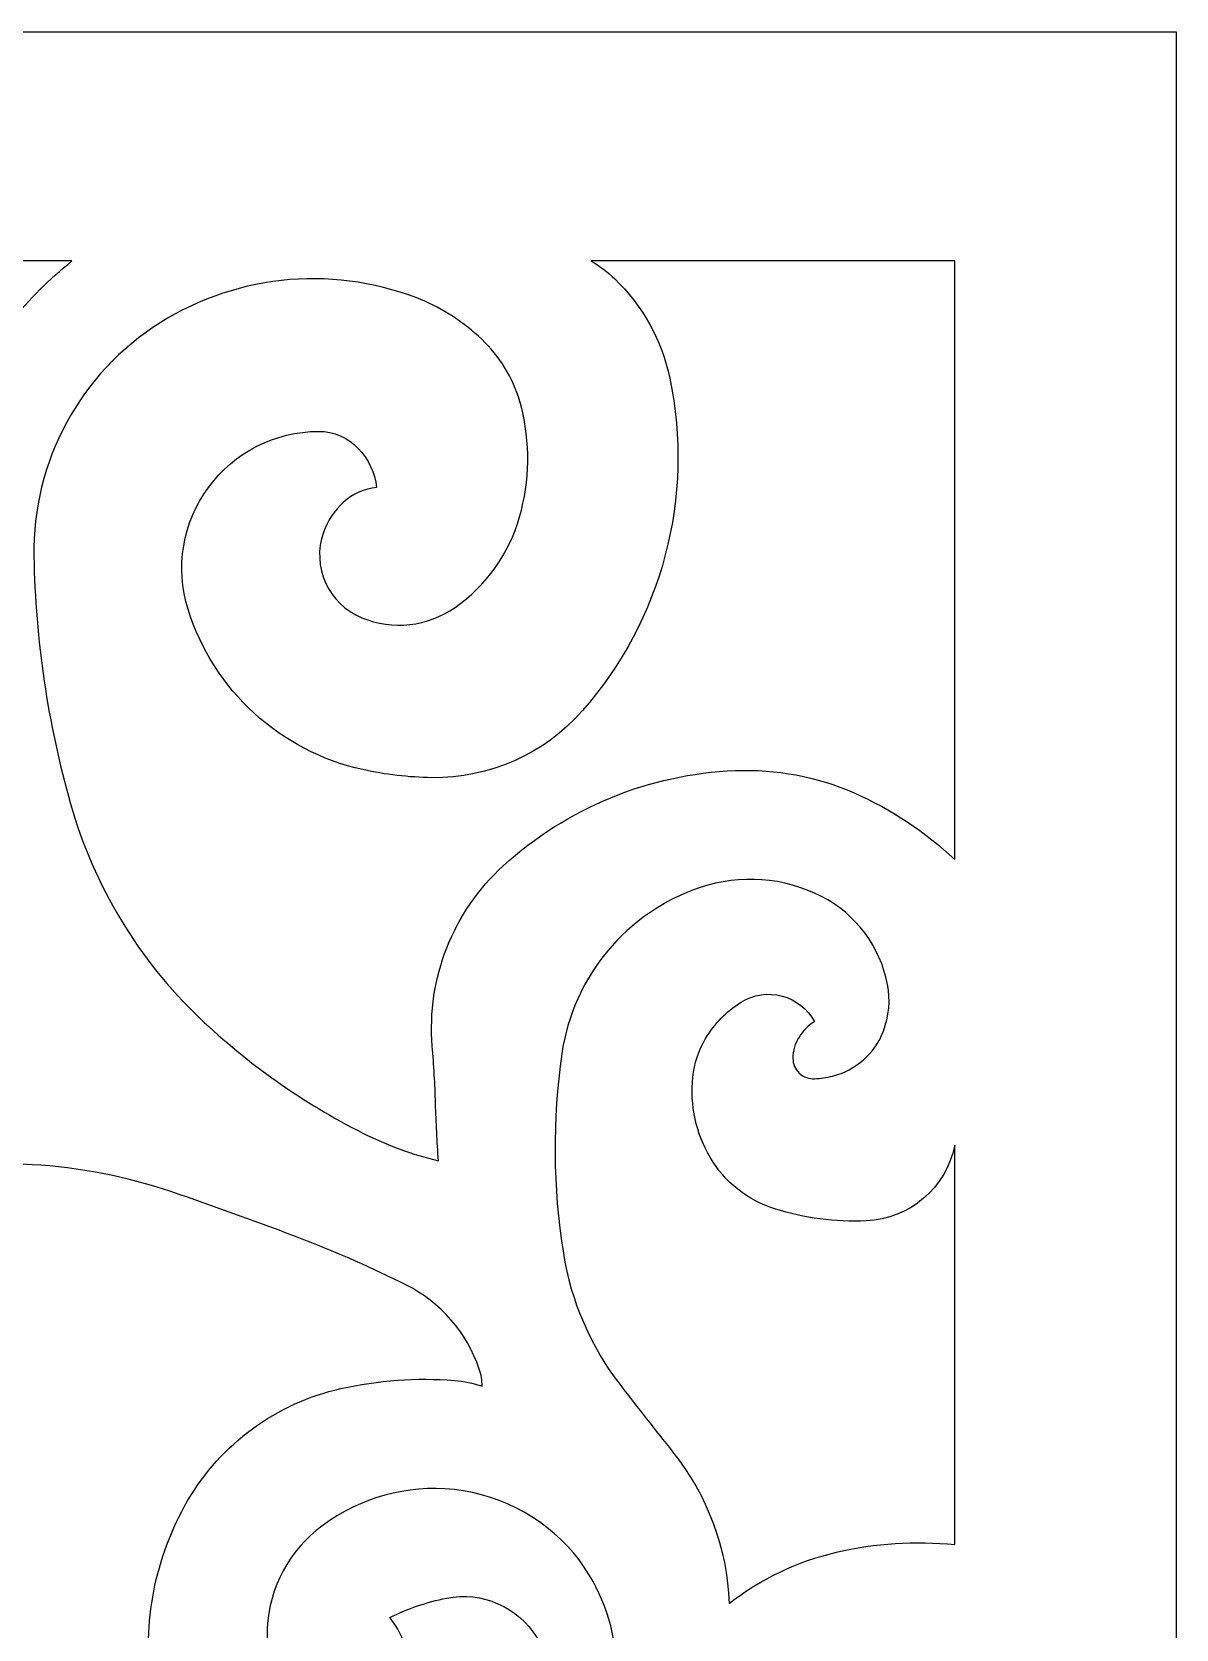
# Model space of a CAD drawing. Header units: centimetres. Extents: x -9.4 to 9.6, y -13.7 to 13.2.
# Drawn here: x -4.67 to -0.35, y 7.17 to 13.2 of the extents above; entities that cross this region are included whole.
import ezdxf

# ---------------------------------------------------------------- set-up
doc = ezdxf.new("R2010")
doc.units = ezdxf.units.CM
doc.header["$MEASUREMENT"] = 0

msp = doc.modelspace()

# ---------------------------------------------------------------- linework, layer by layer
at = {"color": 177}
for points, knots in [([(-0.34915, 13.19703), (-0.34915, 13.19703), (-9.42645, 13.19703), (-9.42645, 13.19703), (-9.42645, 13.19703), (-9.42645, 13.19703), (-9.42645, -13.70988), (-9.42645, -13.70988), (-9.42645, -13.70988), (-9.42645, -13.70988), (-0.34915, -13.70988), (-0.34915, -13.70988), (-0.34915, -13.70988), (-0.34915, -13.70988), (-0.34915, 13.19703), (-0.34915, 13.19703)], [0, 0, 0, 0, 0.2, 0.2, 0.2, 0.2, 0.4, 0.4, 0.4, 0.4, 0.6, 0.6, 0.6, 0.6, 1, 1, 1, 1]), ([(-5.14914, 12.33272), (-5.14914, 12.33272), (-4.51442, 12.33272), (-4.51442, 12.33272), (-4.51442, 12.33272), (-4.68317, 12.19657), (-4.82221, 12.02718), (-4.92266, 11.83503), (-4.92266, 11.83503), (-5.02271, 11.64378), (-5.0931, 11.43856), (-5.13146, 11.2262), (-5.13146, 11.2262), (-5.15694, 11.27323), (-5.17774, 11.32267), (-5.1938, 11.37373), (-5.1938, 11.37373), (-5.23954, 11.52012), (-5.26701, 11.67173), (-5.27566, 11.82487), (-5.27566, 11.82487), (-5.28318, 11.95883), (-5.26215, 12.09279), (-5.21396, 12.21791), (-5.21396, 12.21791), (-5.19817, 12.25923), (-5.17639, 12.29795), (-5.14914, 12.33272)], [0, 0, 0, 0, 0.125, 0.125, 0.125, 0.125, 0.25, 0.25, 0.25, 0.25, 0.375, 0.375, 0.375, 0.375, 0.5, 0.5, 0.5, 0.5, 0.625, 0.625, 0.625, 0.625, 0.75, 0.75, 0.75, 0.75, 1, 1, 1, 1]), ([(-1.18363, 10.07343), (-1.29497, 10.17863), (-1.42351, 10.26369), (-1.56373, 10.3251), (-1.56373, 10.3251), (-1.70474, 10.38679), (-1.85776, 10.41562), (-2.01151, 10.40957), (-2.01151, 10.40957), (-2.33685, 10.3966), (-2.64689, 10.26927), (-2.8874, 10.04983), (-2.8874, 10.04983), (-3.07713, 9.87678), (-3.17601, 9.62572), (-3.15486, 9.36963), (-3.15486, 9.36963), (-3.14893, 9.29758), (-3.14477, 9.22537), (-3.14267, 9.15316), (-3.14267, 9.15316), (-3.14028, 9.08105), (-3.13684, 9.00884), (-3.13205, 8.93666), (-3.13205, 8.93666), (-3.23056, 8.96046), (-3.32607, 8.99563), (-3.41647, 9.04121), (-3.41647, 9.04121), (-3.64193, 9.15477), (-3.84953, 9.3011), (-4.03215, 9.47534), (-4.03215, 9.47534), (-4.26404, 9.69635), (-4.43242, 9.9758), (-4.51955, 10.28398), (-4.51955, 10.28398), (-4.60566, 10.58812), (-4.6521, 10.90216), (-4.65781, 11.21809), (-4.65781, 11.21809), (-4.6643, 11.5749), (-4.48342, 11.90926), (-4.18158, 12.09938), (-4.18158, 12.09938), (-3.88205, 12.2878), (-3.50906, 12.31796), (-3.18316, 12.18058), (-3.18316, 12.18058), (-3.09841, 12.14333), (-3.02129, 12.0906), (-2.95615, 12.02508), (-2.95615, 12.02508), (-2.89028, 11.95883), (-2.84317, 11.87619), (-2.82006, 11.78579), (-2.82006, 11.78579), (-2.78471, 11.64795), (-2.78671, 11.50321), (-2.82567, 11.36647), (-2.82567, 11.36647), (-2.86519, 11.22805), (-2.95104, 11.10737), (-3.06896, 11.02486), (-3.06896, 11.02486), (-3.17187, 10.95286), (-3.30445, 10.93819), (-3.42053, 10.98603), (-3.42053, 10.98603), (-3.54682, 11.03781), (-3.61048, 11.17962), (-3.56579, 11.3085), (-3.56579, 11.3085), (-3.55003, 11.35192), (-3.5239, 11.39102), (-3.48964, 11.42195), (-3.48964, 11.42195), (-3.45518, 11.45337), (-3.41147, 11.47289), (-3.36504, 11.47789), (-3.36504, 11.47789), (-3.37152, 11.53329), (-3.39564, 11.58503), (-3.43392, 11.62545), (-3.43392, 11.62545), (-3.47291, 11.66649), (-3.52695, 11.68975), (-3.58356, 11.68964), (-3.58356, 11.68964), (-3.74808, 11.68917), (-3.90249, 11.61057), (-3.99965, 11.47772), (-3.99965, 11.47772), (-4.09676, 11.34524), (-4.1254, 11.17537), (-4.0763, 11.01839), (-4.0763, 11.01839), (-3.98081, 10.71298), (-3.72948, 10.482), (-3.41696, 10.41293), (-3.41696, 10.41293), (-3.33141, 10.39394), (-3.24417, 10.38376), (-3.15653, 10.38263), (-3.15653, 10.38263), (-2.93975, 10.37971), (-2.73265, 10.47169), (-2.58951, 10.63436), (-2.58951, 10.63436), (-2.28755, 10.97772), (-2.16515, 11.44286), (-2.25907, 11.89036), (-2.25907, 11.89036), (-2.28915, 12.03322), (-2.36126, 12.16374), (-2.46636, 12.26506), (-2.46636, 12.26506), (-2.49335, 12.29107), (-2.52337, 12.31373), (-2.5557, 12.33272), (-2.5557, 12.33272), (-2.5557, 12.33272), (-1.18363, 12.33272), (-1.18363, 12.33272), (-1.18363, 12.33272), (-1.18363, 12.33272), (-1.18363, 10.07343), (-1.18363, 10.07343)], [0, 0, 0, 0, 0.030303, 0.030303, 0.030303, 0.030303, 0.0606061, 0.0606061, 0.0606061, 0.0606061, 0.0909091, 0.0909091, 0.0909091, 0.0909091, 0.1212121, 0.1212121, 0.1212121, 0.1212121, 0.1515152, 0.1515152, 0.1515152, 0.1515152, 0.1818182, 0.1818182, 0.1818182, 0.1818182, 0.2121212, 0.2121212, 0.2121212, 0.2121212, 0.2424242, 0.2424242, 0.2424242, 0.2424242, 0.2727273, 0.2727273, 0.2727273, 0.2727273, 0.3030303, 0.3030303, 0.3030303, 0.3030303, 0.3333333, 0.3333333, 0.3333333, 0.3333333, 0.3636364, 0.3636364, 0.3636364, 0.3636364, 0.3939394, 0.3939394, 0.3939394, 0.3939394, 0.4242424, 0.4242424, 0.4242424, 0.4242424, 0.4545455, 0.4545455, 0.4545455, 0.4545455, 0.4848485, 0.4848485, 0.4848485, 0.4848485, 0.5151515, 0.5151515, 0.5151515, 0.5151515, 0.5454545, 0.5454545, 0.5454545, 0.5454545, 0.5757576, 0.5757576, 0.5757576, 0.5757576, 0.6060606, 0.6060606, 0.6060606, 0.6060606, 0.6363636, 0.6363636, 0.6363636, 0.6363636, 0.6666667, 0.6666667, 0.6666667, 0.6666667, 0.6969697, 0.6969697, 0.6969697, 0.6969697, 0.7272727, 0.7272727, 0.7272727, 0.7272727, 0.7575758, 0.7575758, 0.7575758, 0.7575758, 0.7878788, 0.7878788, 0.7878788, 0.7878788, 0.8181818, 0.8181818, 0.8181818, 0.8181818, 0.8484848, 0.8484848, 0.8484848, 0.8484848, 0.8787879, 0.8787879, 0.8787879, 0.8787879, 0.9090909, 0.9090909, 0.9090909, 0.9090909, 0.9393939, 0.9393939, 0.9393939, 0.9393939, 1, 1, 1, 1]), ([(-1.18363, 8.99534), (-1.18363, 8.99534), (-1.18363, 7.48842), (-1.18363, 7.48842), (-1.18363, 7.48842), (-1.33328, 7.50346), (-1.48423, 7.49364), (-1.63043, 7.45943), (-1.63043, 7.45943), (-1.77755, 7.425), (-1.91534, 7.35921), (-2.03458, 7.26638), (-2.03458, 7.26638), (-2.04294, 7.47516), (-2.11769, 7.67564), (-2.24812, 7.83888), (-2.24812, 7.83888), (-2.31415, 7.92149), (-2.37938, 8.00446), (-2.44408, 8.0881), (-2.44408, 8.0881), (-2.55707, 8.23404), (-2.63165, 8.40608), (-2.66052, 8.58846), (-2.66052, 8.58846), (-2.70024, 8.83728), (-2.70219, 9.09091), (-2.66631, 9.34041), (-2.66631, 9.34041), (-2.62448, 9.63126), (-2.4223, 9.87396), (-2.14383, 9.9681), (-2.14383, 9.9681), (-1.99308, 10.01894), (-1.82803, 10.00673), (-1.68618, 9.93424), (-1.68618, 9.93424), (-1.55678, 9.86793), (-1.46488, 9.74553), (-1.4377, 9.60266), (-1.4377, 9.60266), (-1.42635, 9.54332), (-1.43177, 9.48196), (-1.45313, 9.42535), (-1.45313, 9.42535), (-1.48577, 9.34134), (-1.55736, 9.27839), (-1.6448, 9.2565), (-1.6448, 9.2565), (-1.66715, 9.25096), (-1.68992, 9.24759), (-1.71287, 9.24623), (-1.71287, 9.24623), (-1.73399, 9.24524), (-1.75479, 9.25288), (-1.77029, 9.26752), (-1.77029, 9.26752), (-1.78567, 9.28212), (-1.79452, 9.30258), (-1.79456, 9.32375), (-1.79456, 9.32375), (-1.79461, 9.35189), (-1.78662, 9.37952), (-1.77148, 9.40325), (-1.77148, 9.40325), (-1.75655, 9.42681), (-1.73675, 9.44682), (-1.71329, 9.46196), (-1.71329, 9.46196), (-1.73889, 9.50966), (-1.7831, 9.54475), (-1.83536, 9.55859), (-1.83536, 9.55859), (-1.88782, 9.57254), (-1.94336, 9.56435), (-1.9893, 9.53557), (-1.9893, 9.53557), (-2.04447, 9.50116), (-2.09069, 9.45383), (-2.12391, 9.39802), (-2.12391, 9.39802), (-2.15035, 9.3536), (-2.16676, 9.304), (-2.17213, 9.25255), (-2.17213, 9.25255), (-2.1832, 9.14671), (-2.16006, 9.04024), (-2.10598, 8.94852), (-2.10598, 8.94852), (-2.05157, 8.85606), (-1.96476, 8.7871), (-1.86234, 8.75485), (-1.86234, 8.75485), (-1.75113, 8.71997), (-1.63463, 8.70467), (-1.51818, 8.70975), (-1.51818, 8.70975), (-1.35427, 8.71709), (-1.21646, 8.83469), (-1.18363, 8.99538), (-1.18363, 8.99538), (-1.18363, 8.99538), (-1.18363, 8.99534), (-1.18363, 8.99534)], [0, 0, 0, 0, 0.037037, 0.037037, 0.037037, 0.037037, 0.0740741, 0.0740741, 0.0740741, 0.0740741, 0.1111111, 0.1111111, 0.1111111, 0.1111111, 0.1481481, 0.1481481, 0.1481481, 0.1481481, 0.1851852, 0.1851852, 0.1851852, 0.1851852, 0.2222222, 0.2222222, 0.2222222, 0.2222222, 0.2592593, 0.2592593, 0.2592593, 0.2592593, 0.2962963, 0.2962963, 0.2962963, 0.2962963, 0.3333333, 0.3333333, 0.3333333, 0.3333333, 0.3703704, 0.3703704, 0.3703704, 0.3703704, 0.4074074, 0.4074074, 0.4074074, 0.4074074, 0.4444444, 0.4444444, 0.4444444, 0.4444444, 0.4814815, 0.4814815, 0.4814815, 0.4814815, 0.5185185, 0.5185185, 0.5185185, 0.5185185, 0.5555556, 0.5555556, 0.5555556, 0.5555556, 0.5925926, 0.5925926, 0.5925926, 0.5925926, 0.6296296, 0.6296296, 0.6296296, 0.6296296, 0.6666667, 0.6666667, 0.6666667, 0.6666667, 0.7037037, 0.7037037, 0.7037037, 0.7037037, 0.7407407, 0.7407407, 0.7407407, 0.7407407, 0.7777778, 0.7777778, 0.7777778, 0.7777778, 0.8148148, 0.8148148, 0.8148148, 0.8148148, 0.8518519, 0.8518519, 0.8518519, 0.8518519, 0.8888889, 0.8888889, 0.8888889, 0.8888889, 0.9259259, 0.9259259, 0.9259259, 0.9259259, 1, 1, 1, 1]), ([(-8.59185, 0.90848), (-8.59185, 0.90848), (-8.59185, 4.66464), (-8.59185, 4.66464), (-8.59185, 4.66464), (-8.3983, 4.68822), (-8.2073, 4.72998), (-8.02159, 4.78933), (-8.02159, 4.78933), (-7.83611, 4.84892), (-7.65463, 4.92024), (-7.47827, 5.00316), (-7.47827, 5.00316), (-7.26973, 5.10103), (-7.07729, 5.2301), (-6.90752, 5.38584), (-6.90752, 5.38584), (-6.73843, 5.54092), (-6.58179, 5.70919), (-6.43918, 5.88897), (-6.43918, 5.88897), (-6.32546, 6.03244), (-6.25963, 6.20798), (-6.25108, 6.3909), (-6.25108, 6.3909), (-6.24667, 6.4861), (-6.24193, 6.58131), (-6.23682, 6.67646), (-6.23682, 6.67646), (-6.23378, 6.73293), (-6.22666, 6.78924), (-6.21542, 6.84488), (-6.21542, 6.84488), (-6.20309, 6.90508), (-6.18525, 6.96418), (-6.16213, 7.02113), (-6.16213, 7.02113), (-6.09475, 6.91479), (-6.00839, 6.82169), (-5.90725, 6.7463), (-5.90725, 6.7463), (-5.65581, 6.55912), (-5.31034, 6.56399), (-5.0645, 6.75857), (-5.0645, 6.75857), (-4.99046, 6.81719), (-4.931, 6.89194), (-4.89066, 6.97723), (-4.89066, 6.97723), (-4.80442, 7.15999), (-4.80393, 7.37132), (-4.88965, 7.55427), (-4.88965, 7.55427), (-4.94289, 7.66799), (-5.03987, 7.75511), (-5.15851, 7.79605), (-5.15851, 7.79605), (-5.21853, 7.81666), (-5.28136, 7.82783), (-5.34476, 7.82912), (-5.34476, 7.82912), (-5.36964, 7.82246), (-5.39186, 7.80853), (-5.40846, 7.78896), (-5.40846, 7.78896), (-5.42727, 7.76683), (-5.42579, 7.73398), (-5.4048, 7.71375), (-5.4048, 7.71375), (-5.36466, 7.67498), (-5.32754, 7.63325), (-5.29372, 7.58898), (-5.29372, 7.58898), (-5.23379, 7.51039), (-5.22026, 7.40559), (-5.25827, 7.31432), (-5.25827, 7.31432), (-5.2905, 7.23972), (-5.34677, 7.17798), (-5.41829, 7.13937), (-5.41829, 7.13937), (-5.49103, 7.09975), (-5.57743, 7.0939), (-5.65477, 7.12307), (-5.65477, 7.12307), (-5.76538, 7.16502), (-5.85782, 7.24444), (-5.91555, 7.34768), (-5.91555, 7.34768), (-6.03544, 7.5622), (-6.04249, 7.82207), (-5.93488, 8.04297), (-5.93488, 8.04297), (-5.78708, 8.34607), (-5.55427, 8.5999), (-5.26514, 8.7735), (-5.26514, 8.7735), (-5.08449, 8.88203), (-4.87527, 8.93371), (-4.66491, 8.92203), (-4.66491, 8.92203), (-4.48644, 8.91208), (-4.31029, 8.87785), (-4.14118, 8.82047), (-4.14118, 8.82047), (-3.97283, 8.76334), (-3.8055, 8.70266), (-3.63964, 8.63866), (-3.63964, 8.63866), (-3.50854, 8.58796), (-3.37994, 8.53124), (-3.25426, 8.46823), (-3.25426, 8.46823), (-3.12383, 8.403), (-3.02441, 8.28874), (-2.9776, 8.15055), (-2.9776, 8.15055), (-2.97065, 8.12975), (-2.9669, 8.10787), (-2.96676, 8.08581), (-2.96676, 8.08581), (-3.00043, 8.09766), (-3.03561, 8.10507), (-3.07126, 8.10787), (-3.07126, 8.10787), (-3.21485, 8.11901), (-3.35942, 8.10856), (-3.5, 8.07692), (-3.5, 8.07692), (-3.74338, 8.02227), (-3.95267, 7.86863), (-4.07784, 7.65296), (-4.07784, 7.65296), (-4.20125, 7.44045), (-4.2494, 7.19267), (-4.21475, 6.94948), (-4.21475, 6.94948), (-4.17523, 6.67249), (-4.00916, 6.43002), (-3.76515, 6.29319), (-3.76515, 6.29319), (-3.66694, 6.23806), (-3.5579, 6.20554), (-3.44558, 6.19762), (-3.44558, 6.19762), (-3.28882, 6.18872), (-3.13348, 6.23139), (-3.00321, 6.31916), (-3.00321, 6.31916), (-2.89673, 6.39088), (-2.80923, 6.48705), (-2.74773, 6.59965), (-2.74773, 6.59965), (-2.65607, 6.76799), (-2.6605, 6.97207), (-2.75981, 7.13601), (-2.75981, 7.13601), (-2.83079, 7.25332), (-2.96746, 7.31337), (-3.1018, 7.28624), (-3.1018, 7.28624), (-3.17601, 7.27125), (-3.24779, 7.24651), (-3.3155, 7.21279), (-3.3155, 7.21279), (-3.30233, 7.19723), (-3.29089, 7.18021), (-3.28142, 7.1621), (-3.28142, 7.1621), (-3.23168, 7.06718), (-3.19288, 6.96685), (-3.16604, 6.86312), (-3.16604, 6.86312), (-3.14756, 6.79252), (-3.18435, 6.71883), (-3.25203, 6.69098), (-3.25203, 6.69098), (-3.36751, 6.64337), (-3.50016, 6.66514), (-3.59438, 6.74736), (-3.59438, 6.74736), (-3.70943, 6.84755), (-3.77615, 6.99218), (-3.77783, 7.1448), (-3.77783, 7.1448), (-3.77944, 7.29828), (-3.71124, 7.44429), (-3.59244, 7.54136), (-3.59244, 7.54136), (-3.45622, 7.65263), (-3.28289, 7.7088), (-3.10723, 7.69864), (-3.10723, 7.69864), (-2.9189, 7.68762), (-2.74326, 7.59969), (-2.62142, 7.45572), (-2.62142, 7.45572), (-2.53284, 7.34869), (-2.47804, 7.21779), (-2.46369, 7.07961), (-2.46369, 7.07961), (-2.44588, 6.90774), (-2.44067, 6.73477), (-2.44788, 6.56206), (-2.44788, 6.56206), (-2.45745, 6.33179), (-2.47752, 6.10211), (-2.50777, 5.87361), (-2.50777, 5.87361), (-2.55845, 5.48985), (-2.67878, 5.1183), (-2.86269, 4.77764), (-2.86269, 4.77764), (-3.21528, 5.37739), (-3.77765, 5.82473), (-4.44141, 6.03311), (-4.44141, 6.03311), (-4.64618, 6.09734), (-4.85894, 6.13181), (-5.07349, 6.13539), (-5.07349, 6.13539), (-5.3442, 6.13992), (-5.61041, 6.06716), (-5.84105, 5.92534), (-5.84105, 5.92534), (-6.21224, 5.69719), (-6.53187, 5.39467), (-6.78016, 5.03679), (-6.78016, 5.03679), (-7.07043, 4.61842), (-7.2193, 4.11854), (-7.20504, 3.60952), (-7.20504, 3.60952), (-7.18904, 3.03984), (-7.042, 2.4819), (-6.77513, 1.97837), (-6.77513, 1.97837), (-7.14067, 1.97367), (-7.49427, 1.84912), (-7.7819, 1.62375), (-7.7819, 1.62375), (-7.97505, 1.47228), (-8.16259, 1.31409), (-8.34434, 1.14928), (-8.34434, 1.14928), (-8.3869, 1.11058), (-8.42931, 1.0715), (-8.47128, 1.03216), (-8.47128, 1.03216), (-8.51336, 0.99284), (-8.55355, 0.95156), (-8.59185, 0.90848)], [0, 0, 0, 0, 0.015625, 0.015625, 0.015625, 0.015625, 0.03125, 0.03125, 0.03125, 0.03125, 0.046875, 0.046875, 0.046875, 0.046875, 0.0625, 0.0625, 0.0625, 0.0625, 0.078125, 0.078125, 0.078125, 0.078125, 0.09375, 0.09375, 0.09375, 0.09375, 0.109375, 0.109375, 0.109375, 0.109375, 0.125, 0.125, 0.125, 0.125, 0.140625, 0.140625, 0.140625, 0.140625, 0.15625, 0.15625, 0.15625, 0.15625, 0.171875, 0.171875, 0.171875, 0.171875, 0.1875, 0.1875, 0.1875, 0.1875, 0.203125, 0.203125, 0.203125, 0.203125, 0.21875, 0.21875, 0.21875, 0.21875, 0.234375, 0.234375, 0.234375, 0.234375, 0.25, 0.25, 0.25, 0.25, 0.265625, 0.265625, 0.265625, 0.265625, 0.28125, 0.28125, 0.28125, 0.28125, 0.296875, 0.296875, 0.296875, 0.296875, 0.3125, 0.3125, 0.3125, 0.3125, 0.328125, 0.328125, 0.328125, 0.328125, 0.34375, 0.34375, 0.34375, 0.34375, 0.359375, 0.359375, 0.359375, 0.359375, 0.375, 0.375, 0.375, 0.375, 0.390625, 0.390625, 0.390625, 0.390625, 0.40625, 0.40625, 0.40625, 0.40625, 0.421875, 0.421875, 0.421875, 0.421875, 0.4375, 0.4375, 0.4375, 0.4375, 0.453125, 0.453125, 0.453125, 0.453125, 0.46875, 0.46875, 0.46875, 0.46875, 0.484375, 0.484375, 0.484375, 0.484375, 0.5, 0.5, 0.5, 0.5, 0.515625, 0.515625, 0.515625, 0.515625, 0.53125, 0.53125, 0.53125, 0.53125, 0.546875, 0.546875, 0.546875, 0.546875, 0.5625, 0.5625, 0.5625, 0.5625, 0.578125, 0.578125, 0.578125, 0.578125, 0.59375, 0.59375, 0.59375, 0.59375, 0.609375, 0.609375, 0.609375, 0.609375, 0.625, 0.625, 0.625, 0.625, 0.640625, 0.640625, 0.640625, 0.640625, 0.65625, 0.65625, 0.65625, 0.65625, 0.671875, 0.671875, 0.671875, 0.671875, 0.6875, 0.6875, 0.6875, 0.6875, 0.703125, 0.703125, 0.703125, 0.703125, 0.71875, 0.71875, 0.71875, 0.71875, 0.734375, 0.734375, 0.734375, 0.734375, 0.75, 0.75, 0.75, 0.75, 0.765625, 0.765625, 0.765625, 0.765625, 0.78125, 0.78125, 0.78125, 0.78125, 0.796875, 0.796875, 0.796875, 0.796875, 0.8125, 0.8125, 0.8125, 0.8125, 0.828125, 0.828125, 0.828125, 0.828125, 0.84375, 0.84375, 0.84375, 0.84375, 0.859375, 0.859375, 0.859375, 0.859375, 0.875, 0.875, 0.875, 0.875, 0.890625, 0.890625, 0.890625, 0.890625, 0.90625, 0.90625, 0.90625, 0.90625, 0.921875, 0.921875, 0.921875, 0.921875, 0.9375, 0.9375, 0.9375, 0.9375, 0.953125, 0.953125, 0.953125, 0.953125, 0.96875, 0.96875, 0.96875, 0.96875, 1, 1, 1, 1])]:
    msp.add_open_spline(points, degree=3, knots=knots, dxfattribs=at)
at = {"lineweight": 9}
for points, knots in [([(-0.34915, 13.19703), (-0.34915, 13.19703), (-9.42645, 13.19703), (-9.42645, 13.19703), (-9.42645, 13.19703), (-9.42645, 13.19703), (-9.42645, -13.70988), (-9.42645, -13.70988), (-9.42645, -13.70988), (-9.42645, -13.70988), (-0.34915, -13.70988), (-0.34915, -13.70988), (-0.34915, -13.70988), (-0.34915, -13.70988), (-0.34915, 13.19703), (-0.34915, 13.19703)], [0, 0, 0, 0, 0.2, 0.2, 0.2, 0.2, 0.4, 0.4, 0.4, 0.4, 0.6, 0.6, 0.6, 0.6, 1, 1, 1, 1]), ([(-5.14914, 12.33272), (-5.14914, 12.33272), (-4.51442, 12.33272), (-4.51442, 12.33272), (-4.51442, 12.33272), (-4.68317, 12.19657), (-4.82221, 12.02718), (-4.92266, 11.83503), (-4.92266, 11.83503), (-5.02271, 11.64378), (-5.0931, 11.43856), (-5.13146, 11.2262), (-5.13146, 11.2262), (-5.15694, 11.27323), (-5.17774, 11.32267), (-5.1938, 11.37373), (-5.1938, 11.37373), (-5.23954, 11.52012), (-5.26701, 11.67173), (-5.27566, 11.82487), (-5.27566, 11.82487), (-5.28318, 11.95883), (-5.26215, 12.09279), (-5.21396, 12.21791), (-5.21396, 12.21791), (-5.19817, 12.25923), (-5.17639, 12.29795), (-5.14914, 12.33272)], [0, 0, 0, 0, 0.125, 0.125, 0.125, 0.125, 0.25, 0.25, 0.25, 0.25, 0.375, 0.375, 0.375, 0.375, 0.5, 0.5, 0.5, 0.5, 0.625, 0.625, 0.625, 0.625, 0.75, 0.75, 0.75, 0.75, 1, 1, 1, 1]), ([(-1.18363, 10.07343), (-1.29497, 10.17863), (-1.42351, 10.26369), (-1.56373, 10.3251), (-1.56373, 10.3251), (-1.70474, 10.38679), (-1.85776, 10.41562), (-2.01151, 10.40957), (-2.01151, 10.40957), (-2.33685, 10.3966), (-2.64689, 10.26927), (-2.8874, 10.04983), (-2.8874, 10.04983), (-3.07713, 9.87678), (-3.17601, 9.62572), (-3.15486, 9.36963), (-3.15486, 9.36963), (-3.14893, 9.29758), (-3.14477, 9.22537), (-3.14267, 9.15316), (-3.14267, 9.15316), (-3.14028, 9.08105), (-3.13684, 9.00884), (-3.13205, 8.93666), (-3.13205, 8.93666), (-3.23056, 8.96046), (-3.32607, 8.99563), (-3.41647, 9.04121), (-3.41647, 9.04121), (-3.64193, 9.15477), (-3.84953, 9.3011), (-4.03215, 9.47534), (-4.03215, 9.47534), (-4.26404, 9.69635), (-4.43242, 9.9758), (-4.51955, 10.28398), (-4.51955, 10.28398), (-4.60566, 10.58812), (-4.6521, 10.90216), (-4.65781, 11.21809), (-4.65781, 11.21809), (-4.6643, 11.5749), (-4.48342, 11.90926), (-4.18158, 12.09938), (-4.18158, 12.09938), (-3.88205, 12.2878), (-3.50906, 12.31796), (-3.18316, 12.18058), (-3.18316, 12.18058), (-3.09841, 12.14333), (-3.02129, 12.0906), (-2.95615, 12.02508), (-2.95615, 12.02508), (-2.89028, 11.95883), (-2.84317, 11.87619), (-2.82006, 11.78579), (-2.82006, 11.78579), (-2.78471, 11.64795), (-2.78671, 11.50321), (-2.82567, 11.36647), (-2.82567, 11.36647), (-2.86519, 11.22805), (-2.95104, 11.10737), (-3.06896, 11.02486), (-3.06896, 11.02486), (-3.17187, 10.95286), (-3.30445, 10.93819), (-3.42053, 10.98603), (-3.42053, 10.98603), (-3.54682, 11.03781), (-3.61048, 11.17962), (-3.56579, 11.3085), (-3.56579, 11.3085), (-3.55003, 11.35192), (-3.5239, 11.39102), (-3.48964, 11.42195), (-3.48964, 11.42195), (-3.45518, 11.45337), (-3.41147, 11.47289), (-3.36504, 11.47789), (-3.36504, 11.47789), (-3.37152, 11.53329), (-3.39564, 11.58503), (-3.43392, 11.62545), (-3.43392, 11.62545), (-3.47291, 11.66649), (-3.52695, 11.68975), (-3.58356, 11.68964), (-3.58356, 11.68964), (-3.74808, 11.68917), (-3.90249, 11.61057), (-3.99965, 11.47772), (-3.99965, 11.47772), (-4.09676, 11.34524), (-4.1254, 11.17537), (-4.0763, 11.01839), (-4.0763, 11.01839), (-3.98081, 10.71298), (-3.72948, 10.482), (-3.41696, 10.41293), (-3.41696, 10.41293), (-3.33141, 10.39394), (-3.24417, 10.38376), (-3.15653, 10.38263), (-3.15653, 10.38263), (-2.93975, 10.37971), (-2.73265, 10.47169), (-2.58951, 10.63436), (-2.58951, 10.63436), (-2.28755, 10.97772), (-2.16515, 11.44286), (-2.25907, 11.89036), (-2.25907, 11.89036), (-2.28915, 12.03322), (-2.36126, 12.16374), (-2.46636, 12.26506), (-2.46636, 12.26506), (-2.49335, 12.29107), (-2.52337, 12.31373), (-2.5557, 12.33272), (-2.5557, 12.33272), (-2.5557, 12.33272), (-1.18363, 12.33272), (-1.18363, 12.33272), (-1.18363, 12.33272), (-1.18363, 12.33272), (-1.18363, 10.07343), (-1.18363, 10.07343)], [0, 0, 0, 0, 0.030303, 0.030303, 0.030303, 0.030303, 0.0606061, 0.0606061, 0.0606061, 0.0606061, 0.0909091, 0.0909091, 0.0909091, 0.0909091, 0.1212121, 0.1212121, 0.1212121, 0.1212121, 0.1515152, 0.1515152, 0.1515152, 0.1515152, 0.1818182, 0.1818182, 0.1818182, 0.1818182, 0.2121212, 0.2121212, 0.2121212, 0.2121212, 0.2424242, 0.2424242, 0.2424242, 0.2424242, 0.2727273, 0.2727273, 0.2727273, 0.2727273, 0.3030303, 0.3030303, 0.3030303, 0.3030303, 0.3333333, 0.3333333, 0.3333333, 0.3333333, 0.3636364, 0.3636364, 0.3636364, 0.3636364, 0.3939394, 0.3939394, 0.3939394, 0.3939394, 0.4242424, 0.4242424, 0.4242424, 0.4242424, 0.4545455, 0.4545455, 0.4545455, 0.4545455, 0.4848485, 0.4848485, 0.4848485, 0.4848485, 0.5151515, 0.5151515, 0.5151515, 0.5151515, 0.5454545, 0.5454545, 0.5454545, 0.5454545, 0.5757576, 0.5757576, 0.5757576, 0.5757576, 0.6060606, 0.6060606, 0.6060606, 0.6060606, 0.6363636, 0.6363636, 0.6363636, 0.6363636, 0.6666667, 0.6666667, 0.6666667, 0.6666667, 0.6969697, 0.6969697, 0.6969697, 0.6969697, 0.7272727, 0.7272727, 0.7272727, 0.7272727, 0.7575758, 0.7575758, 0.7575758, 0.7575758, 0.7878788, 0.7878788, 0.7878788, 0.7878788, 0.8181818, 0.8181818, 0.8181818, 0.8181818, 0.8484848, 0.8484848, 0.8484848, 0.8484848, 0.8787879, 0.8787879, 0.8787879, 0.8787879, 0.9090909, 0.9090909, 0.9090909, 0.9090909, 0.9393939, 0.9393939, 0.9393939, 0.9393939, 1, 1, 1, 1]), ([(-1.18363, 8.99534), (-1.18363, 8.99534), (-1.18363, 7.48842), (-1.18363, 7.48842), (-1.18363, 7.48842), (-1.33328, 7.50346), (-1.48423, 7.49364), (-1.63043, 7.45943), (-1.63043, 7.45943), (-1.77755, 7.425), (-1.91534, 7.35921), (-2.03458, 7.26638), (-2.03458, 7.26638), (-2.04294, 7.47516), (-2.11769, 7.67564), (-2.24812, 7.83888), (-2.24812, 7.83888), (-2.31415, 7.92149), (-2.37938, 8.00446), (-2.44408, 8.0881), (-2.44408, 8.0881), (-2.55707, 8.23404), (-2.63165, 8.40608), (-2.66052, 8.58846), (-2.66052, 8.58846), (-2.70024, 8.83728), (-2.70219, 9.09091), (-2.66631, 9.34041), (-2.66631, 9.34041), (-2.62448, 9.63126), (-2.4223, 9.87396), (-2.14383, 9.9681), (-2.14383, 9.9681), (-1.99308, 10.01894), (-1.82803, 10.00673), (-1.68618, 9.93424), (-1.68618, 9.93424), (-1.55678, 9.86793), (-1.46488, 9.74553), (-1.4377, 9.60266), (-1.4377, 9.60266), (-1.42635, 9.54332), (-1.43177, 9.48196), (-1.45313, 9.42535), (-1.45313, 9.42535), (-1.48577, 9.34134), (-1.55736, 9.27839), (-1.6448, 9.2565), (-1.6448, 9.2565), (-1.66715, 9.25096), (-1.68992, 9.24759), (-1.71287, 9.24623), (-1.71287, 9.24623), (-1.73399, 9.24524), (-1.75479, 9.25288), (-1.77029, 9.26752), (-1.77029, 9.26752), (-1.78567, 9.28212), (-1.79452, 9.30258), (-1.79456, 9.32375), (-1.79456, 9.32375), (-1.79461, 9.35189), (-1.78662, 9.37952), (-1.77148, 9.40325), (-1.77148, 9.40325), (-1.75655, 9.42681), (-1.73675, 9.44682), (-1.71329, 9.46196), (-1.71329, 9.46196), (-1.73889, 9.50966), (-1.7831, 9.54475), (-1.83536, 9.55859), (-1.83536, 9.55859), (-1.88782, 9.57254), (-1.94336, 9.56435), (-1.9893, 9.53557), (-1.9893, 9.53557), (-2.04447, 9.50116), (-2.09069, 9.45383), (-2.12391, 9.39802), (-2.12391, 9.39802), (-2.15035, 9.3536), (-2.16676, 9.304), (-2.17213, 9.25255), (-2.17213, 9.25255), (-2.1832, 9.14671), (-2.16006, 9.04024), (-2.10598, 8.94852), (-2.10598, 8.94852), (-2.05157, 8.85606), (-1.96476, 8.7871), (-1.86234, 8.75485), (-1.86234, 8.75485), (-1.75113, 8.71997), (-1.63463, 8.70467), (-1.51818, 8.70975), (-1.51818, 8.70975), (-1.35427, 8.71709), (-1.21646, 8.83469), (-1.18363, 8.99538)], [0, 0, 0, 0, 0.0384615, 0.0384615, 0.0384615, 0.0384615, 0.0769231, 0.0769231, 0.0769231, 0.0769231, 0.1153846, 0.1153846, 0.1153846, 0.1153846, 0.1538462, 0.1538462, 0.1538462, 0.1538462, 0.1923077, 0.1923077, 0.1923077, 0.1923077, 0.2307692, 0.2307692, 0.2307692, 0.2307692, 0.2692308, 0.2692308, 0.2692308, 0.2692308, 0.3076923, 0.3076923, 0.3076923, 0.3076923, 0.3461538, 0.3461538, 0.3461538, 0.3461538, 0.3846154, 0.3846154, 0.3846154, 0.3846154, 0.4230769, 0.4230769, 0.4230769, 0.4230769, 0.4615385, 0.4615385, 0.4615385, 0.4615385, 0.5, 0.5, 0.5, 0.5, 0.5384615, 0.5384615, 0.5384615, 0.5384615, 0.5769231, 0.5769231, 0.5769231, 0.5769231, 0.6153846, 0.6153846, 0.6153846, 0.6153846, 0.6538462, 0.6538462, 0.6538462, 0.6538462, 0.6923077, 0.6923077, 0.6923077, 0.6923077, 0.7307692, 0.7307692, 0.7307692, 0.7307692, 0.7692308, 0.7692308, 0.7692308, 0.7692308, 0.8076923, 0.8076923, 0.8076923, 0.8076923, 0.8461538, 0.8461538, 0.8461538, 0.8461538, 0.8846154, 0.8846154, 0.8846154, 0.8846154, 0.9230769, 0.9230769, 0.9230769, 0.9230769, 1, 1, 1, 1]), ([(-8.59185, 0.90848), (-8.59185, 0.90848), (-8.59185, 4.66464), (-8.59185, 4.66464), (-8.59185, 4.66464), (-8.3983, 4.68822), (-8.2073, 4.72998), (-8.02159, 4.78933), (-8.02159, 4.78933), (-7.83611, 4.84892), (-7.65463, 4.92024), (-7.47827, 5.00316), (-7.47827, 5.00316), (-7.26973, 5.10103), (-7.07729, 5.2301), (-6.90752, 5.38584), (-6.90752, 5.38584), (-6.73843, 5.54092), (-6.58179, 5.70919), (-6.43918, 5.88897), (-6.43918, 5.88897), (-6.32546, 6.03244), (-6.25963, 6.20798), (-6.25108, 6.3909), (-6.25108, 6.3909), (-6.24667, 6.4861), (-6.24193, 6.58131), (-6.23682, 6.67646), (-6.23682, 6.67646), (-6.23378, 6.73293), (-6.22666, 6.78924), (-6.21542, 6.84488), (-6.21542, 6.84488), (-6.20309, 6.90508), (-6.18525, 6.96418), (-6.16213, 7.02113), (-6.16213, 7.02113), (-6.09475, 6.91479), (-6.00839, 6.82169), (-5.90725, 6.7463), (-5.90725, 6.7463), (-5.65581, 6.55912), (-5.31034, 6.56399), (-5.0645, 6.75857), (-5.0645, 6.75857), (-4.99046, 6.81719), (-4.931, 6.89194), (-4.89066, 6.97723), (-4.89066, 6.97723), (-4.80442, 7.15999), (-4.80393, 7.37132), (-4.88965, 7.55427), (-4.88965, 7.55427), (-4.94289, 7.66799), (-5.03987, 7.75511), (-5.15851, 7.79605), (-5.15851, 7.79605), (-5.21853, 7.81666), (-5.28136, 7.82783), (-5.34476, 7.82912), (-5.34476, 7.82912), (-5.36964, 7.82246), (-5.39186, 7.80853), (-5.40846, 7.78896), (-5.40846, 7.78896), (-5.42727, 7.76683), (-5.42579, 7.73398), (-5.4048, 7.71375), (-5.4048, 7.71375), (-5.36466, 7.67498), (-5.32754, 7.63325), (-5.29372, 7.58898), (-5.29372, 7.58898), (-5.23379, 7.51039), (-5.22026, 7.40559), (-5.25827, 7.31432), (-5.25827, 7.31432), (-5.2905, 7.23972), (-5.34677, 7.17798), (-5.41829, 7.13937), (-5.41829, 7.13937), (-5.49103, 7.09975), (-5.57743, 7.0939), (-5.65477, 7.12307), (-5.65477, 7.12307), (-5.76538, 7.16502), (-5.85782, 7.24444), (-5.91555, 7.34768), (-5.91555, 7.34768), (-6.03544, 7.5622), (-6.04249, 7.82207), (-5.93488, 8.04297), (-5.93488, 8.04297), (-5.78708, 8.34607), (-5.55427, 8.5999), (-5.26514, 8.7735), (-5.26514, 8.7735), (-5.08449, 8.88203), (-4.87527, 8.93371), (-4.66491, 8.92203), (-4.66491, 8.92203), (-4.48644, 8.91208), (-4.31029, 8.87785), (-4.14118, 8.82047), (-4.14118, 8.82047), (-3.97283, 8.76334), (-3.8055, 8.70266), (-3.63964, 8.63866), (-3.63964, 8.63866), (-3.50854, 8.58796), (-3.37994, 8.53124), (-3.25426, 8.46823), (-3.25426, 8.46823), (-3.12383, 8.403), (-3.02441, 8.28874), (-2.9776, 8.15055), (-2.9776, 8.15055), (-2.97065, 8.12975), (-2.9669, 8.10787), (-2.96676, 8.08581), (-2.96676, 8.08581), (-3.00043, 8.09766), (-3.03561, 8.10507), (-3.07126, 8.10787), (-3.07126, 8.10787), (-3.21485, 8.11901), (-3.35942, 8.10856), (-3.5, 8.07692), (-3.5, 8.07692), (-3.74338, 8.02227), (-3.95267, 7.86863), (-4.07784, 7.65296), (-4.07784, 7.65296), (-4.20125, 7.44045), (-4.2494, 7.19267), (-4.21475, 6.94948), (-4.21475, 6.94948), (-4.17523, 6.67249), (-4.00916, 6.43002), (-3.76515, 6.29319), (-3.76515, 6.29319), (-3.66694, 6.23806), (-3.5579, 6.20554), (-3.44558, 6.19762), (-3.44558, 6.19762), (-3.28882, 6.18872), (-3.13348, 6.23139), (-3.00321, 6.31916), (-3.00321, 6.31916), (-2.89673, 6.39088), (-2.80923, 6.48705), (-2.74773, 6.59965), (-2.74773, 6.59965), (-2.65607, 6.76799), (-2.6605, 6.97207), (-2.75981, 7.13601), (-2.75981, 7.13601), (-2.83079, 7.25332), (-2.96746, 7.31337), (-3.1018, 7.28624), (-3.1018, 7.28624), (-3.17601, 7.27125), (-3.24779, 7.24651), (-3.3155, 7.21279), (-3.3155, 7.21279), (-3.30233, 7.19723), (-3.29089, 7.18021), (-3.28142, 7.1621), (-3.28142, 7.1621), (-3.23168, 7.06718), (-3.19288, 6.96685), (-3.16604, 6.86312), (-3.16604, 6.86312), (-3.14756, 6.79252), (-3.18435, 6.71883), (-3.25203, 6.69098), (-3.25203, 6.69098), (-3.36751, 6.64337), (-3.50016, 6.66514), (-3.59438, 6.74736), (-3.59438, 6.74736), (-3.70943, 6.84755), (-3.77615, 6.99218), (-3.77783, 7.1448), (-3.77783, 7.1448), (-3.77944, 7.29828), (-3.71124, 7.44429), (-3.59244, 7.54136), (-3.59244, 7.54136), (-3.45622, 7.65263), (-3.28289, 7.7088), (-3.10723, 7.69864), (-3.10723, 7.69864), (-2.9189, 7.68762), (-2.74326, 7.59969), (-2.62142, 7.45572), (-2.62142, 7.45572), (-2.53284, 7.34869), (-2.47804, 7.21779), (-2.46369, 7.07961), (-2.46369, 7.07961), (-2.44588, 6.90774), (-2.44067, 6.73477), (-2.44788, 6.56206), (-2.44788, 6.56206), (-2.45745, 6.33179), (-2.47752, 6.10211), (-2.50777, 5.87361), (-2.50777, 5.87361), (-2.55845, 5.48985), (-2.67878, 5.1183), (-2.86269, 4.77764), (-2.86269, 4.77764), (-3.21528, 5.37739), (-3.77765, 5.82473), (-4.44141, 6.03311), (-4.44141, 6.03311), (-4.64618, 6.09734), (-4.85894, 6.13181), (-5.07349, 6.13539), (-5.07349, 6.13539), (-5.3442, 6.13992), (-5.61041, 6.06716), (-5.84105, 5.92534), (-5.84105, 5.92534), (-6.21224, 5.69719), (-6.53187, 5.39467), (-6.78016, 5.03679), (-6.78016, 5.03679), (-7.07043, 4.61842), (-7.2193, 4.11854), (-7.20504, 3.60952), (-7.20504, 3.60952), (-7.18904, 3.03984), (-7.042, 2.4819), (-6.77513, 1.97837), (-6.77513, 1.97837), (-7.14067, 1.97367), (-7.49427, 1.84912), (-7.7819, 1.62375), (-7.7819, 1.62375), (-7.97505, 1.47228), (-8.16259, 1.31409), (-8.34434, 1.14928), (-8.34434, 1.14928), (-8.3869, 1.11058), (-8.42931, 1.0715), (-8.47128, 1.03216), (-8.47128, 1.03216), (-8.51336, 0.99284), (-8.55355, 0.95156), (-8.59185, 0.90848)], [0, 0, 0, 0, 0.015625, 0.015625, 0.015625, 0.015625, 0.03125, 0.03125, 0.03125, 0.03125, 0.046875, 0.046875, 0.046875, 0.046875, 0.0625, 0.0625, 0.0625, 0.0625, 0.078125, 0.078125, 0.078125, 0.078125, 0.09375, 0.09375, 0.09375, 0.09375, 0.109375, 0.109375, 0.109375, 0.109375, 0.125, 0.125, 0.125, 0.125, 0.140625, 0.140625, 0.140625, 0.140625, 0.15625, 0.15625, 0.15625, 0.15625, 0.171875, 0.171875, 0.171875, 0.171875, 0.1875, 0.1875, 0.1875, 0.1875, 0.203125, 0.203125, 0.203125, 0.203125, 0.21875, 0.21875, 0.21875, 0.21875, 0.234375, 0.234375, 0.234375, 0.234375, 0.25, 0.25, 0.25, 0.25, 0.265625, 0.265625, 0.265625, 0.265625, 0.28125, 0.28125, 0.28125, 0.28125, 0.296875, 0.296875, 0.296875, 0.296875, 0.3125, 0.3125, 0.3125, 0.3125, 0.328125, 0.328125, 0.328125, 0.328125, 0.34375, 0.34375, 0.34375, 0.34375, 0.359375, 0.359375, 0.359375, 0.359375, 0.375, 0.375, 0.375, 0.375, 0.390625, 0.390625, 0.390625, 0.390625, 0.40625, 0.40625, 0.40625, 0.40625, 0.421875, 0.421875, 0.421875, 0.421875, 0.4375, 0.4375, 0.4375, 0.4375, 0.453125, 0.453125, 0.453125, 0.453125, 0.46875, 0.46875, 0.46875, 0.46875, 0.484375, 0.484375, 0.484375, 0.484375, 0.5, 0.5, 0.5, 0.5, 0.515625, 0.515625, 0.515625, 0.515625, 0.53125, 0.53125, 0.53125, 0.53125, 0.546875, 0.546875, 0.546875, 0.546875, 0.5625, 0.5625, 0.5625, 0.5625, 0.578125, 0.578125, 0.578125, 0.578125, 0.59375, 0.59375, 0.59375, 0.59375, 0.609375, 0.609375, 0.609375, 0.609375, 0.625, 0.625, 0.625, 0.625, 0.640625, 0.640625, 0.640625, 0.640625, 0.65625, 0.65625, 0.65625, 0.65625, 0.671875, 0.671875, 0.671875, 0.671875, 0.6875, 0.6875, 0.6875, 0.6875, 0.703125, 0.703125, 0.703125, 0.703125, 0.71875, 0.71875, 0.71875, 0.71875, 0.734375, 0.734375, 0.734375, 0.734375, 0.75, 0.75, 0.75, 0.75, 0.765625, 0.765625, 0.765625, 0.765625, 0.78125, 0.78125, 0.78125, 0.78125, 0.796875, 0.796875, 0.796875, 0.796875, 0.8125, 0.8125, 0.8125, 0.8125, 0.828125, 0.828125, 0.828125, 0.828125, 0.84375, 0.84375, 0.84375, 0.84375, 0.859375, 0.859375, 0.859375, 0.859375, 0.875, 0.875, 0.875, 0.875, 0.890625, 0.890625, 0.890625, 0.890625, 0.90625, 0.90625, 0.90625, 0.90625, 0.921875, 0.921875, 0.921875, 0.921875, 0.9375, 0.9375, 0.9375, 0.9375, 0.953125, 0.953125, 0.953125, 0.953125, 0.96875, 0.96875, 0.96875, 0.96875, 1, 1, 1, 1])]:
    msp.add_open_spline(points, degree=3, knots=knots, dxfattribs=at)

doc.saveas('drawing.dxf')
